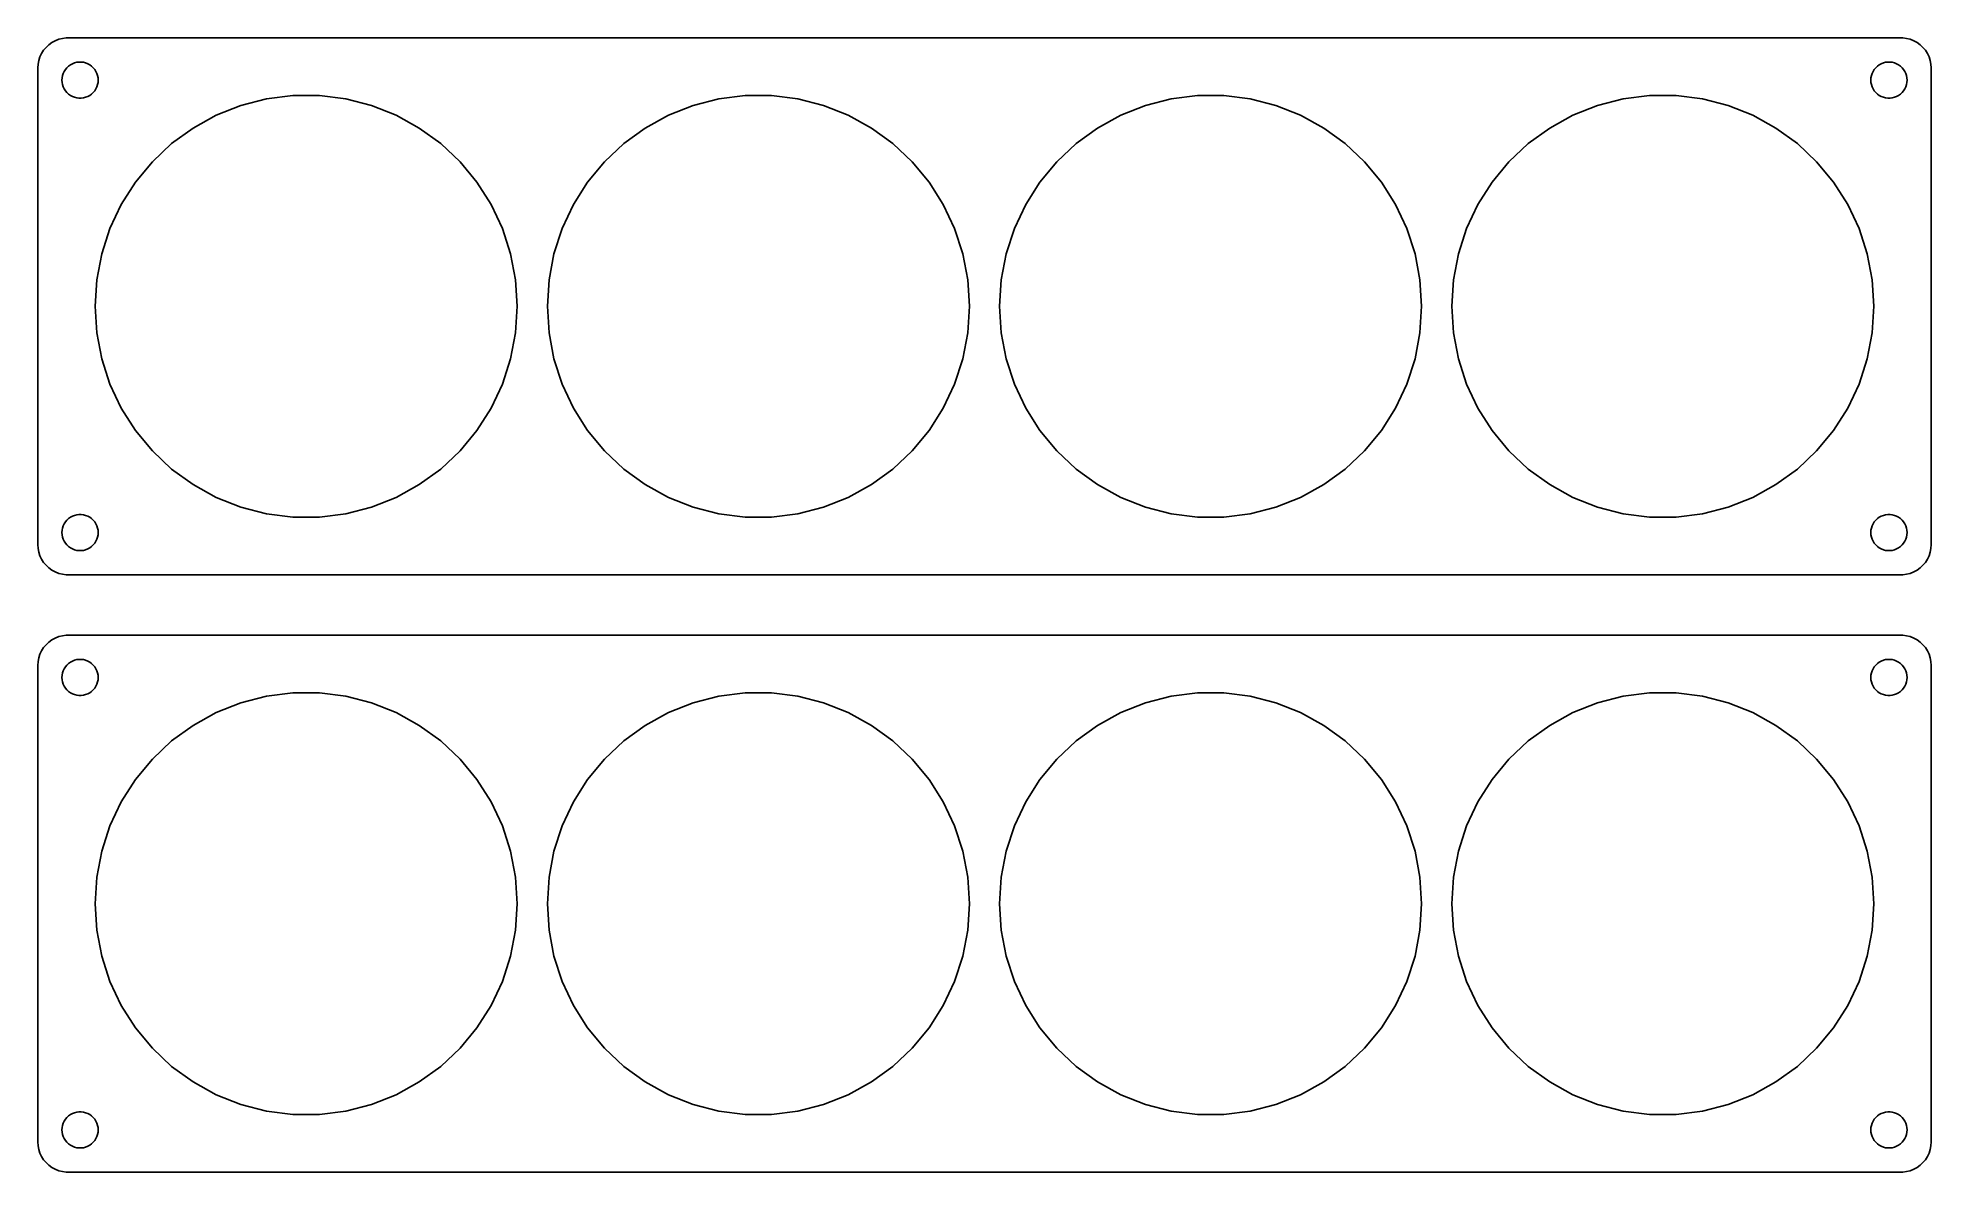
# Model space of a CAD drawing. Header units: metres. Extents: x -157 to 157, y 55 to 242.
import ezdxf

# ---------------------------------------------------------------- set-up
doc = ezdxf.new("R2010")
doc.units = ezdxf.units.M

msp = doc.modelspace()

# ---------------------------------------------------------------- linework, layer by layer
for p, q in [((-154.129, 242.024), (-154.679, 241.722)), ((-153.545, 242.255), (-154.129, 242.024)), ((-152.937, 242.411), (-153.545, 242.255)), ((-152.314, 242.49), (-152.937, 242.411)), ((152.314, 242.49), (-152.314, 242.49)), ((152.937, 242.411), (152.314, 242.49)), ((153.545, 242.255), (152.937, 242.411)), ((154.129, 242.024), (153.545, 242.255)), ((154.679, 241.722), (154.129, 242.024)), ((-156.843, 238.743), (-156.961, 238.127)), ((-156.649, 239.341), (-156.843, 238.743)), ((-156.382, 239.909), (-156.649, 239.341)), ((-156.045, 240.439), (-156.382, 239.909)), ((-155.645, 240.923), (-156.045, 240.439)), ((-155.187, 241.353), (-155.645, 240.923)), ((-154.679, 241.722), (-155.187, 241.353)), ((155.187, 241.353), (154.679, 241.722)), ((155.645, 240.923), (155.187, 241.353)), ((156.045, 240.439), (155.645, 240.923)), ((156.382, 239.909), (156.045, 240.439)), ((156.649, 239.341), (156.382, 239.909)), ((156.843, 238.743), (156.649, 239.341)), ((156.961, 238.127), (156.843, 238.743)), ((-156.961, 238.127), (-157, 237.5)), ((-157, 237.5), (-157, 158.5)), ((-153, 235.5), (-152.976, 235.876)), ((-152.976, 235.124), (-153, 235.5)), ((-152.976, 235.876), (-152.906, 236.246)), ((-152.906, 236.246), (-152.789, 236.604)), ((-152.789, 236.604), (-152.629, 236.945)), ((-152.629, 236.945), (-152.427, 237.263)), ((-152.427, 237.263), (-152.187, 237.554)), ((-152.187, 237.554), (-151.912, 237.812)), ((-151.912, 237.812), (-151.607, 238.033)), ((-151.607, 238.033), (-151.277, 238.214)), ((-151.277, 238.214), (-150.927, 238.353)), ((-150.927, 238.353), (-150.562, 238.447)), ((-150.562, 238.447), (-150.188, 238.494)), ((-150.188, 238.494), (-149.812, 238.494)), ((-149.812, 238.494), (-149.438, 238.447)), ((-149.438, 238.447), (-149.073, 238.353)), ((-149.073, 238.353), (-148.723, 238.214)), ((-148.723, 238.214), (-148.393, 238.033)), ((-148.393, 238.033), (-148.088, 237.812)), ((-148.088, 237.812), (-147.813, 237.554)), ((-147.813, 237.554), (-147.573, 237.263)), ((-147.573, 237.263), (-147.371, 236.945)), ((-147.371, 236.945), (-147.211, 236.604)), ((-147.211, 236.604), (-147.094, 236.246)), ((-147.094, 236.246), (-147.024, 235.876)), ((-147.024, 235.876), (-147, 235.5)), ((-147, 235.5), (-147.024, 235.124)), ((147, 235.5), (147.024, 235.876)), ((147.024, 235.124), (147, 235.5)), ((147.024, 235.876), (147.094, 236.246)), ((147.094, 236.246), (147.211, 236.604)), ((147.211, 236.604), (147.371, 236.945)), ((147.371, 236.945), (147.573, 237.263)), ((147.573, 237.263), (147.813, 237.554)), ((147.813, 237.554), (148.088, 237.812)), ((148.088, 237.812), (148.393, 238.033)), ((148.393, 238.033), (148.723, 238.214)), ((148.723, 238.214), (149.073, 238.353)), ((149.073, 238.353), (149.438, 238.447)), ((149.438, 238.447), (149.812, 238.494)), ((149.812, 238.494), (150.188, 238.494)), ((150.188, 238.494), (150.562, 238.447)), ((150.562, 238.447), (150.927, 238.353)), ((150.927, 238.353), (151.277, 238.214)), ((151.277, 238.214), (151.607, 238.033)), ((151.607, 238.033), (151.912, 237.812)), ((151.912, 237.812), (152.187, 237.554)), ((152.187, 237.554), (152.427, 237.263)), ((152.427, 237.263), (152.629, 236.945)), ((152.629, 236.945), (152.789, 236.604)), ((152.789, 236.604), (152.906, 236.246)), ((152.906, 236.246), (152.976, 235.876)), ((152.976, 235.876), (153, 235.5)), ((153, 235.5), (152.976, 235.124)), ((157, 237.5), (156.961, 238.127)), ((157, 158.5), (157, 237.5)), ((-152.906, 234.754), (-152.976, 235.124)), ((-152.789, 234.396), (-152.906, 234.754)), ((-152.629, 234.055), (-152.789, 234.396)), ((-152.427, 233.737), (-152.629, 234.055)), ((-152.187, 233.446), (-152.427, 233.737)), ((-151.912, 233.188), (-152.187, 233.446)), ((-151.607, 232.967), (-151.912, 233.188)), ((-151.277, 232.786), (-151.607, 232.967)), ((-150.927, 232.647), (-151.277, 232.786)), ((-150.562, 232.553), (-150.927, 232.647)), ((-150.188, 232.506), (-150.562, 232.553)), ((-149.812, 232.506), (-150.188, 232.506)), ((-149.438, 232.553), (-149.812, 232.506)), ((-149.073, 232.647), (-149.438, 232.553)), ((-148.723, 232.786), (-149.073, 232.647)), ((-148.393, 232.967), (-148.723, 232.786)), ((-148.088, 233.188), (-148.393, 232.967)), ((-147.813, 233.446), (-148.088, 233.188)), ((-147.573, 233.737), (-147.813, 233.446)), ((-147.371, 234.055), (-147.573, 233.737)), ((-147.211, 234.396), (-147.371, 234.055)), ((-147.094, 234.754), (-147.211, 234.396)), ((-147.024, 235.124), (-147.094, 234.754)), ((-123.316, 231.287), (-119.058, 232.38)), ((-119.058, 232.38), (-114.698, 232.931)), ((-114.698, 232.931), (-110.302, 232.931)), ((-110.302, 232.931), (-105.942, 232.38)), ((-105.942, 232.38), (-101.684, 231.287)), ((-48.3156, 231.287), (-44.0583, 232.38)), ((-44.0583, 232.38), (-39.6977, 232.931)), ((-39.6977, 232.931), (-35.3023, 232.931)), ((-35.3023, 232.931), (-30.9417, 232.38)), ((-30.9417, 232.38), (-26.6844, 231.287)), ((26.6844, 231.287), (30.9417, 232.38)), ((30.9417, 232.38), (35.3023, 232.931)), ((35.3023, 232.931), (39.6977, 232.931)), ((39.6977, 232.931), (44.0583, 232.38)), ((44.0583, 232.38), (48.3156, 231.287)), ((101.684, 231.287), (105.942, 232.38)), ((105.942, 232.38), (110.302, 232.931)), ((110.302, 232.931), (114.698, 232.931)), ((114.698, 232.931), (119.058, 232.38)), ((119.058, 232.38), (123.316, 231.287)), ((147.094, 234.754), (147.024, 235.124)), ((147.211, 234.396), (147.094, 234.754)), ((147.371, 234.055), (147.211, 234.396)), ((147.573, 233.737), (147.371, 234.055)), ((147.813, 233.446), (147.573, 233.737)), ((148.088, 233.188), (147.813, 233.446)), ((148.393, 232.967), (148.088, 233.188)), ((148.723, 232.786), (148.393, 232.967)), ((149.073, 232.647), (148.723, 232.786)), ((149.438, 232.553), (149.073, 232.647)), ((149.812, 232.506), (149.438, 232.553)), ((150.188, 232.506), (149.812, 232.506)), ((150.562, 232.553), (150.188, 232.506)), ((150.927, 232.647), (150.562, 232.553)), ((151.277, 232.786), (150.927, 232.647)), ((151.607, 232.967), (151.277, 232.786)), ((151.912, 233.188), (151.607, 232.967)), ((152.187, 233.446), (151.912, 233.188)), ((152.427, 233.737), (152.187, 233.446)), ((152.629, 234.055), (152.427, 233.737)), ((152.789, 234.396), (152.629, 234.055)), ((152.906, 234.754), (152.789, 234.396)), ((152.976, 235.124), (152.906, 234.754)), ((-131.254, 227.551), (-127.402, 229.669)), ((-127.402, 229.669), (-123.316, 231.287)), ((-101.684, 231.287), (-97.5977, 229.669)), ((-97.5977, 229.669), (-93.7461, 227.551)), ((-56.2539, 227.551), (-52.4023, 229.669)), ((-52.4023, 229.669), (-48.3156, 231.287)), ((-26.6844, 231.287), (-22.5977, 229.669)), ((-22.5977, 229.669), (-18.746, 227.551)), ((18.746, 227.551), (22.5977, 229.669)), ((22.5977, 229.669), (26.6844, 231.287)), ((48.3156, 231.287), (52.4023, 229.669)), ((52.4023, 229.669), (56.2539, 227.551)), ((93.7461, 227.551), (97.5977, 229.669)), ((97.5977, 229.669), (101.684, 231.287)), ((123.316, 231.287), (127.402, 229.669)), ((127.402, 229.669), (131.254, 227.551)), ((-134.81, 224.968), (-131.254, 227.551)), ((-93.7461, 227.551), (-90.1902, 224.968)), ((-59.8098, 224.968), (-56.2539, 227.551)), ((-18.746, 227.551), (-15.1902, 224.968)), ((15.1902, 224.968), (18.746, 227.551)), ((56.2539, 227.551), (59.8098, 224.968)), ((90.1902, 224.968), (93.7461, 227.551)), ((131.254, 227.551), (134.81, 224.968)), ((-138.014, 221.959), (-134.81, 224.968)), ((-90.1902, 224.968), (-86.9861, 221.959)), ((-63.0139, 221.959), (-59.8098, 224.968)), ((-15.1902, 224.968), (-11.9861, 221.959)), ((11.9861, 221.959), (15.1902, 224.968)), ((59.8098, 224.968), (63.0139, 221.959)), ((86.9861, 221.959), (90.1902, 224.968)), ((134.81, 224.968), (138.014, 221.959)), ((-140.816, 218.572), (-138.014, 221.959)), ((-86.9861, 221.959), (-84.1844, 218.572)), ((-65.8156, 218.572), (-63.0139, 221.959)), ((-11.9861, 221.959), (-9.1844, 218.572)), ((9.1844, 218.572), (11.9861, 221.959)), ((63.0139, 221.959), (65.8156, 218.572)), ((84.1844, 218.572), (86.9861, 221.959)), ((138.014, 221.959), (140.816, 218.572)), ((-143.171, 214.861), (-140.816, 218.572)), ((-84.1844, 218.572), (-81.8293, 214.861)), ((-68.1707, 214.861), (-65.8156, 218.572)), ((-9.1844, 218.572), (-6.8293, 214.861)), ((6.8293, 214.861), (9.1844, 218.572)), ((65.8156, 218.572), (68.1707, 214.861)), ((81.8293, 214.861), (84.1844, 218.572)), ((140.816, 218.572), (143.171, 214.861)), ((-145.042, 210.884), (-143.171, 214.861)), ((-81.8293, 214.861), (-79.9578, 210.884)), ((-70.0422, 210.884), (-68.1707, 214.861)), ((-6.8293, 214.861), (-4.9578, 210.884)), ((4.9578, 210.884), (6.8293, 214.861)), ((68.1707, 214.861), (70.0422, 210.884)), ((79.9578, 210.884), (81.8293, 214.861)), ((143.171, 214.861), (145.042, 210.884)), ((-146.4, 206.704), (-145.042, 210.884)), ((-79.9578, 210.884), (-78.5996, 206.704)), ((-71.4004, 206.704), (-70.0422, 210.884)), ((-4.9578, 210.884), (-3.5996, 206.704)), ((3.5996, 206.704), (4.9578, 210.884)), ((70.0422, 210.884), (71.4004, 206.704)), ((78.5996, 206.704), (79.9578, 210.884)), ((145.042, 210.884), (146.4, 206.704)), ((-147.224, 202.387), (-146.4, 206.704)), ((-78.5996, 206.704), (-77.776, 202.387)), ((-72.224, 202.387), (-71.4004, 206.704)), ((-3.5996, 206.704), (-2.776, 202.387)), ((2.776, 202.387), (3.5996, 206.704)), ((71.4004, 206.704), (72.224, 202.387)), ((77.776, 202.387), (78.5996, 206.704)), ((146.4, 206.704), (147.224, 202.387)), ((-147.5, 198), (-147.224, 202.387)), ((-77.776, 202.387), (-77.5, 198)), ((-72.5, 198), (-72.224, 202.387)), ((-2.776, 202.387), (-2.5, 198)), ((2.5, 198), (2.776, 202.387)), ((72.224, 202.387), (72.5, 198)), ((77.5, 198), (77.776, 202.387)), ((147.224, 202.387), (147.5, 198)), ((-147.224, 193.613), (-147.5, 198)), ((-77.5, 198), (-77.776, 193.613)), ((-72.224, 193.613), (-72.5, 198)), ((-2.5, 198), (-2.776, 193.613)), ((2.776, 193.613), (2.5, 198)), ((72.5, 198), (72.224, 193.613)), ((77.776, 193.613), (77.5, 198)), ((147.5, 198), (147.224, 193.613)), ((-146.4, 189.296), (-147.224, 193.613)), ((-77.776, 193.613), (-78.5996, 189.296)), ((-71.4004, 189.296), (-72.224, 193.613)), ((-2.776, 193.613), (-3.5996, 189.296)), ((3.5996, 189.296), (2.776, 193.613)), ((72.224, 193.613), (71.4004, 189.296)), ((78.5996, 189.296), (77.776, 193.613)), ((147.224, 193.613), (146.4, 189.296)), ((-145.042, 185.116), (-146.4, 189.296)), ((-78.5996, 189.296), (-79.9578, 185.116)), ((-70.0422, 185.116), (-71.4004, 189.296)), ((-3.5996, 189.296), (-4.9578, 185.116)), ((4.9578, 185.116), (3.5996, 189.296)), ((71.4004, 189.296), (70.0422, 185.116)), ((79.9578, 185.116), (78.5996, 189.296)), ((146.4, 189.296), (145.042, 185.116)), ((-143.171, 181.139), (-145.042, 185.116)), ((-79.9578, 185.116), (-81.8293, 181.139)), ((-68.1707, 181.139), (-70.0422, 185.116)), ((-4.9578, 185.116), (-6.8293, 181.139)), ((6.8293, 181.139), (4.9578, 185.116)), ((70.0422, 185.116), (68.1707, 181.139)), ((81.8293, 181.139), (79.9578, 185.116)), ((145.042, 185.116), (143.171, 181.139)), ((-140.816, 177.428), (-143.171, 181.139)), ((-81.8293, 181.139), (-84.1844, 177.428)), ((-65.8156, 177.428), (-68.1707, 181.139)), ((-6.8293, 181.139), (-9.1844, 177.428)), ((9.1844, 177.428), (6.8293, 181.139)), ((68.1707, 181.139), (65.8156, 177.428)), ((84.1844, 177.428), (81.8293, 181.139)), ((143.171, 181.139), (140.816, 177.428)), ((-138.014, 174.041), (-140.816, 177.428)), ((-84.1844, 177.428), (-86.9861, 174.041)), ((-63.0139, 174.041), (-65.8156, 177.428)), ((-9.1844, 177.428), (-11.9861, 174.041)), ((11.9861, 174.041), (9.1844, 177.428)), ((65.8156, 177.428), (63.0139, 174.041)), ((86.9861, 174.041), (84.1844, 177.428)), ((140.816, 177.428), (138.014, 174.041)), ((-134.81, 171.032), (-138.014, 174.041)), ((-86.9861, 174.041), (-90.1902, 171.032)), ((-59.8098, 171.032), (-63.0139, 174.041)), ((-11.9861, 174.041), (-15.1902, 171.032)), ((15.1902, 171.032), (11.9861, 174.041)), ((63.0139, 174.041), (59.8098, 171.032)), ((90.1902, 171.032), (86.9861, 174.041)), ((138.014, 174.041), (134.81, 171.032)), ((-131.254, 168.449), (-134.81, 171.032)), ((-90.1902, 171.032), (-93.7461, 168.449)), ((-56.2539, 168.449), (-59.8098, 171.032)), ((-15.1902, 171.032), (-18.746, 168.449)), ((18.746, 168.449), (15.1902, 171.032)), ((59.8098, 171.032), (56.2539, 168.449)), ((93.7461, 168.449), (90.1902, 171.032)), ((134.81, 171.032), (131.254, 168.449)), ((-127.402, 166.331), (-131.254, 168.449)), ((-93.7461, 168.449), (-97.5977, 166.331)), ((-52.4023, 166.331), (-56.2539, 168.449)), ((-18.746, 168.449), (-22.5977, 166.331)), ((22.5977, 166.331), (18.746, 168.449)), ((56.2539, 168.449), (52.4023, 166.331)), ((97.5977, 166.331), (93.7461, 168.449)), ((131.254, 168.449), (127.402, 166.331)), ((-151.277, 163.214), (-150.927, 163.353)), ((-150.927, 163.353), (-150.562, 163.447)), ((-150.562, 163.447), (-150.188, 163.494)), ((-150.188, 163.494), (-149.812, 163.494)), ((-149.812, 163.494), (-149.438, 163.447)), ((-149.438, 163.447), (-149.073, 163.353)), ((-149.073, 163.353), (-148.723, 163.214)), ((-123.316, 164.713), (-127.402, 166.331)), ((-119.058, 163.62), (-123.316, 164.713)), ((-114.698, 163.069), (-119.058, 163.62)), ((-105.942, 163.62), (-110.302, 163.069)), ((-101.684, 164.713), (-105.942, 163.62)), ((-97.5977, 166.331), (-101.684, 164.713)), ((-48.3156, 164.713), (-52.4023, 166.331)), ((-44.0583, 163.62), (-48.3156, 164.713)), ((-39.6977, 163.069), (-44.0583, 163.62)), ((-30.9417, 163.62), (-35.3023, 163.069)), ((-26.6844, 164.713), (-30.9417, 163.62)), ((-22.5977, 166.331), (-26.6844, 164.713)), ((26.6844, 164.713), (22.5977, 166.331)), ((30.9417, 163.62), (26.6844, 164.713)), ((35.3023, 163.069), (30.9417, 163.62)), ((44.0583, 163.62), (39.6977, 163.069)), ((48.3156, 164.713), (44.0583, 163.62)), ((52.4023, 166.331), (48.3156, 164.713)), ((101.684, 164.713), (97.5977, 166.331)), ((105.942, 163.62), (101.684, 164.713)), ((110.302, 163.069), (105.942, 163.62)), ((119.058, 163.62), (114.698, 163.069)), ((123.316, 164.713), (119.058, 163.62)), ((127.402, 166.331), (123.316, 164.713)), ((148.723, 163.214), (149.073, 163.353)), ((149.073, 163.353), (149.438, 163.447)), ((149.438, 163.447), (149.812, 163.494)), ((149.812, 163.494), (150.188, 163.494)), ((150.188, 163.494), (150.562, 163.447)), ((150.562, 163.447), (150.927, 163.353)), ((150.927, 163.353), (151.277, 163.214)), ((-153, 160.5), (-152.976, 160.876)), ((-152.976, 160.124), (-153, 160.5)), ((-152.976, 160.876), (-152.906, 161.246)), ((-152.906, 161.246), (-152.789, 161.604)), ((-152.789, 161.604), (-152.629, 161.945)), ((-152.629, 161.945), (-152.427, 162.263)), ((-152.427, 162.263), (-152.187, 162.554)), ((-152.187, 162.554), (-151.912, 162.812)), ((-151.912, 162.812), (-151.607, 163.033)), ((-151.607, 163.033), (-151.277, 163.214)), ((-148.723, 163.214), (-148.393, 163.033)), ((-148.393, 163.033), (-148.088, 162.812)), ((-148.088, 162.812), (-147.813, 162.554)), ((-147.813, 162.554), (-147.573, 162.263)), ((-147.573, 162.263), (-147.371, 161.945)), ((-147.371, 161.945), (-147.211, 161.604)), ((-147.211, 161.604), (-147.094, 161.246)), ((-147.094, 161.246), (-147.024, 160.876)), ((-147.024, 160.876), (-147, 160.5)), ((-147, 160.5), (-147.024, 160.124)), ((-110.302, 163.069), (-114.698, 163.069)), ((-35.3023, 163.069), (-39.6977, 163.069)), ((39.6977, 163.069), (35.3023, 163.069)), ((114.698, 163.069), (110.302, 163.069)), ((147, 160.5), (147.024, 160.876)), ((147.024, 160.124), (147, 160.5)), ((147.024, 160.876), (147.094, 161.246)), ((147.094, 161.246), (147.211, 161.604)), ((147.211, 161.604), (147.371, 161.945)), ((147.371, 161.945), (147.573, 162.263)), ((147.573, 162.263), (147.813, 162.554)), ((147.813, 162.554), (148.088, 162.812)), ((148.088, 162.812), (148.393, 163.033)), ((148.393, 163.033), (148.723, 163.214)), ((151.277, 163.214), (151.607, 163.033)), ((151.607, 163.033), (151.912, 162.812)), ((151.912, 162.812), (152.187, 162.554)), ((152.187, 162.554), (152.427, 162.263)), ((152.427, 162.263), (152.629, 161.945)), ((152.629, 161.945), (152.789, 161.604)), ((152.789, 161.604), (152.906, 161.246)), ((152.906, 161.246), (152.976, 160.876)), ((152.976, 160.876), (153, 160.5)), ((153, 160.5), (152.976, 160.124)), ((-157, 158.5), (-156.961, 157.873)), ((-156.961, 157.873), (-156.843, 157.257)), ((-156.843, 157.257), (-156.649, 156.659)), ((-152.906, 159.754), (-152.976, 160.124)), ((-152.789, 159.396), (-152.906, 159.754)), ((-152.629, 159.055), (-152.789, 159.396)), ((-152.427, 158.737), (-152.629, 159.055)), ((-152.187, 158.446), (-152.427, 158.737)), ((-151.912, 158.188), (-152.187, 158.446)), ((-151.607, 157.967), (-151.912, 158.188)), ((-151.277, 157.786), (-151.607, 157.967)), ((-150.927, 157.647), (-151.277, 157.786)), ((-150.562, 157.553), (-150.927, 157.647)), ((-150.188, 157.506), (-150.562, 157.553)), ((-149.812, 157.506), (-150.188, 157.506)), ((-149.438, 157.553), (-149.812, 157.506)), ((-149.073, 157.647), (-149.438, 157.553)), ((-148.723, 157.786), (-149.073, 157.647)), ((-148.393, 157.967), (-148.723, 157.786)), ((-148.088, 158.188), (-148.393, 157.967)), ((-147.813, 158.446), (-148.088, 158.188)), ((-147.573, 158.737), (-147.813, 158.446)), ((-147.371, 159.055), (-147.573, 158.737)), ((-147.211, 159.396), (-147.371, 159.055)), ((-147.094, 159.754), (-147.211, 159.396)), ((-147.024, 160.124), (-147.094, 159.754)), ((147.094, 159.754), (147.024, 160.124)), ((147.211, 159.396), (147.094, 159.754)), ((147.371, 159.055), (147.211, 159.396)), ((147.573, 158.737), (147.371, 159.055)), ((147.813, 158.446), (147.573, 158.737)), ((148.088, 158.188), (147.813, 158.446)), ((148.393, 157.967), (148.088, 158.188)), ((148.723, 157.786), (148.393, 157.967)), ((149.073, 157.647), (148.723, 157.786)), ((149.438, 157.553), (149.073, 157.647)), ((149.812, 157.506), (149.438, 157.553)), ((150.188, 157.506), (149.812, 157.506)), ((150.562, 157.553), (150.188, 157.506)), ((150.927, 157.647), (150.562, 157.553)), ((151.277, 157.786), (150.927, 157.647)), ((151.607, 157.967), (151.277, 157.786)), ((151.912, 158.188), (151.607, 157.967)), ((152.187, 158.446), (151.912, 158.188)), ((152.427, 158.737), (152.187, 158.446)), ((152.629, 159.055), (152.427, 158.737)), ((152.789, 159.396), (152.629, 159.055)), ((152.906, 159.754), (152.789, 159.396)), ((152.976, 160.124), (152.906, 159.754)), ((156.649, 156.659), (156.843, 157.257)), ((156.843, 157.257), (156.961, 157.873)), ((156.961, 157.873), (157, 158.5)), ((-156.649, 156.659), (-156.382, 156.091)), ((-156.382, 156.091), (-156.045, 155.561)), ((-156.045, 155.561), (-155.645, 155.077)), ((-155.645, 155.077), (-155.187, 154.647)), ((-155.187, 154.647), (-154.679, 154.278)), ((-154.679, 154.278), (-154.129, 153.976)), ((-154.129, 153.976), (-153.545, 153.745)), ((153.545, 153.745), (154.129, 153.976)), ((154.129, 153.976), (154.679, 154.278)), ((154.679, 154.278), (155.187, 154.647)), ((155.187, 154.647), (155.645, 155.077)), ((155.645, 155.077), (156.045, 155.561)), ((156.045, 155.561), (156.382, 156.091)), ((156.382, 156.091), (156.649, 156.659)), ((-153.545, 153.745), (-152.937, 153.589)), ((-152.937, 153.589), (-152.314, 153.51)), ((-152.314, 153.51), (152.314, 153.51)), ((152.314, 153.51), (152.937, 153.589)), ((152.937, 153.589), (153.545, 153.745)), ((-156.045, 141.439), (-156.382, 140.909)), ((-155.645, 141.923), (-156.045, 141.439)), ((-155.187, 142.353), (-155.645, 141.923)), ((-154.679, 142.722), (-155.187, 142.353)), ((-154.129, 143.024), (-154.679, 142.722)), ((-153.545, 143.255), (-154.129, 143.024)), ((-152.937, 143.411), (-153.545, 143.255)), ((-152.314, 143.49), (-152.937, 143.411)), ((152.314, 143.49), (-152.314, 143.49)), ((152.937, 143.411), (152.314, 143.49)), ((153.545, 143.255), (152.937, 143.411)), ((154.129, 143.024), (153.545, 143.255)), ((154.679, 142.722), (154.129, 143.024)), ((155.187, 142.353), (154.679, 142.722)), ((155.645, 141.923), (155.187, 142.353)), ((156.045, 141.439), (155.645, 141.923)), ((156.382, 140.909), (156.045, 141.439)), ((-156.961, 139.127), (-157, 138.5)), ((-157, 138.5), (-157, 59.5)), ((-156.843, 139.743), (-156.961, 139.127)), ((-156.649, 140.341), (-156.843, 139.743)), ((-156.382, 140.909), (-156.649, 140.341)), ((-152.629, 137.945), (-152.427, 138.263)), ((-152.427, 138.263), (-152.187, 138.554)), ((-152.187, 138.554), (-151.912, 138.812)), ((-151.912, 138.812), (-151.607, 139.033)), ((-151.607, 139.033), (-151.277, 139.214)), ((-151.277, 139.214), (-150.927, 139.353)), ((-150.927, 139.353), (-150.562, 139.447)), ((-150.562, 139.447), (-150.188, 139.494)), ((-150.188, 139.494), (-149.812, 139.494)), ((-149.812, 139.494), (-149.438, 139.447)), ((-149.438, 139.447), (-149.073, 139.353)), ((-149.073, 139.353), (-148.723, 139.214)), ((-148.723, 139.214), (-148.393, 139.033)), ((-148.393, 139.033), (-148.088, 138.812)), ((-148.088, 138.812), (-147.813, 138.554)), ((-147.813, 138.554), (-147.573, 138.263)), ((-147.573, 138.263), (-147.371, 137.945)), ((147.371, 137.945), (147.573, 138.263)), ((147.573, 138.263), (147.813, 138.554)), ((147.813, 138.554), (148.088, 138.812)), ((148.088, 138.812), (148.393, 139.033)), ((148.393, 139.033), (148.723, 139.214)), ((148.723, 139.214), (149.073, 139.353)), ((149.073, 139.353), (149.438, 139.447)), ((149.438, 139.447), (149.812, 139.494)), ((149.812, 139.494), (150.188, 139.494)), ((150.188, 139.494), (150.562, 139.447)), ((150.562, 139.447), (150.927, 139.353)), ((150.927, 139.353), (151.277, 139.214)), ((151.277, 139.214), (151.607, 139.033)), ((151.607, 139.033), (151.912, 138.812)), ((151.912, 138.812), (152.187, 138.554)), ((152.187, 138.554), (152.427, 138.263)), ((152.427, 138.263), (152.629, 137.945)), ((156.649, 140.341), (156.382, 140.909)), ((156.843, 139.743), (156.649, 140.341)), ((156.961, 139.127), (156.843, 139.743)), ((157, 138.5), (156.961, 139.127)), ((157, 59.5), (157, 138.5)), ((-153, 136.5), (-152.976, 136.876)), ((-152.976, 136.124), (-153, 136.5)), ((-152.976, 136.876), (-152.906, 137.246)), ((-152.906, 135.754), (-152.976, 136.124)), ((-152.906, 137.246), (-152.789, 137.604)), ((-152.789, 135.396), (-152.906, 135.754)), ((-152.789, 137.604), (-152.629, 137.945)), ((-152.629, 135.055), (-152.789, 135.396)), ((-152.427, 134.737), (-152.629, 135.055)), ((-147.371, 135.055), (-147.573, 134.737)), ((-147.371, 137.945), (-147.211, 137.604)), ((-147.211, 135.396), (-147.371, 135.055)), ((-147.211, 137.604), (-147.094, 137.246)), ((-147.094, 135.754), (-147.211, 135.396)), ((-147.094, 137.246), (-147.024, 136.876)), ((-147.024, 136.124), (-147.094, 135.754)), ((-147.024, 136.876), (-147, 136.5)), ((-147, 136.5), (-147.024, 136.124)), ((147, 136.5), (147.024, 136.876)), ((147.024, 136.124), (147, 136.5)), ((147.024, 136.876), (147.094, 137.246)), ((147.094, 135.754), (147.024, 136.124)), ((147.094, 137.246), (147.211, 137.604)), ((147.211, 135.396), (147.094, 135.754)), ((147.211, 137.604), (147.371, 137.945)), ((147.371, 135.055), (147.211, 135.396)), ((147.573, 134.737), (147.371, 135.055)), ((152.629, 135.055), (152.427, 134.737)), ((152.629, 137.945), (152.789, 137.604)), ((152.789, 135.396), (152.629, 135.055)), ((152.789, 137.604), (152.906, 137.246)), ((152.906, 135.754), (152.789, 135.396)), ((152.906, 137.246), (152.976, 136.876)), ((152.976, 136.124), (152.906, 135.754)), ((152.976, 136.876), (153, 136.5)), ((153, 136.5), (152.976, 136.124)), ((-152.187, 134.446), (-152.427, 134.737)), ((-151.912, 134.188), (-152.187, 134.446)), ((-151.607, 133.967), (-151.912, 134.188)), ((-151.277, 133.786), (-151.607, 133.967)), ((-150.927, 133.647), (-151.277, 133.786)), ((-150.562, 133.553), (-150.927, 133.647)), ((-150.188, 133.506), (-150.562, 133.553)), ((-149.812, 133.506), (-150.188, 133.506)), ((-149.438, 133.553), (-149.812, 133.506)), ((-149.073, 133.647), (-149.438, 133.553)), ((-148.723, 133.786), (-149.073, 133.647)), ((-148.393, 133.967), (-148.723, 133.786)), ((-148.088, 134.188), (-148.393, 133.967)), ((-147.813, 134.446), (-148.088, 134.188)), ((-147.573, 134.737), (-147.813, 134.446)), ((-127.402, 130.669), (-123.316, 132.287)), ((-123.316, 132.287), (-119.058, 133.38)), ((-119.058, 133.38), (-114.698, 133.931)), ((-114.698, 133.931), (-110.302, 133.931)), ((-110.302, 133.931), (-105.942, 133.38)), ((-105.942, 133.38), (-101.684, 132.287)), ((-101.684, 132.287), (-97.5977, 130.669)), ((-52.4023, 130.669), (-48.3156, 132.287)), ((-48.3156, 132.287), (-44.0583, 133.38)), ((-44.0583, 133.38), (-39.6977, 133.931)), ((-39.6977, 133.931), (-35.3023, 133.931)), ((-35.3023, 133.931), (-30.9417, 133.38)), ((-30.9417, 133.38), (-26.6844, 132.287)), ((-26.6844, 132.287), (-22.5977, 130.669)), ((22.5977, 130.669), (26.6844, 132.287)), ((26.6844, 132.287), (30.9417, 133.38)), ((30.9417, 133.38), (35.3023, 133.931)), ((35.3023, 133.931), (39.6977, 133.931)), ((39.6977, 133.931), (44.0583, 133.38)), ((44.0583, 133.38), (48.3156, 132.287)), ((48.3156, 132.287), (52.4023, 130.669)), ((97.5977, 130.669), (101.684, 132.287)), ((101.684, 132.287), (105.942, 133.38)), ((105.942, 133.38), (110.302, 133.931)), ((110.302, 133.931), (114.698, 133.931)), ((114.698, 133.931), (119.058, 133.38)), ((119.058, 133.38), (123.316, 132.287)), ((123.316, 132.287), (127.402, 130.669)), ((147.813, 134.446), (147.573, 134.737)), ((148.088, 134.188), (147.813, 134.446)), ((148.393, 133.967), (148.088, 134.188)), ((148.723, 133.786), (148.393, 133.967)), ((149.073, 133.647), (148.723, 133.786)), ((149.438, 133.553), (149.073, 133.647)), ((149.812, 133.506), (149.438, 133.553)), ((150.188, 133.506), (149.812, 133.506)), ((150.562, 133.553), (150.188, 133.506)), ((150.927, 133.647), (150.562, 133.553)), ((151.277, 133.786), (150.927, 133.647)), ((151.607, 133.967), (151.277, 133.786)), ((151.912, 134.188), (151.607, 133.967)), ((152.187, 134.446), (151.912, 134.188)), ((152.427, 134.737), (152.187, 134.446)), ((-131.254, 128.551), (-127.402, 130.669)), ((-97.5977, 130.669), (-93.7461, 128.551)), ((-56.2539, 128.551), (-52.4023, 130.669)), ((-22.5977, 130.669), (-18.746, 128.551)), ((18.746, 128.551), (22.5977, 130.669)), ((52.4023, 130.669), (56.2539, 128.551)), ((93.7461, 128.551), (97.5977, 130.669)), ((127.402, 130.669), (131.254, 128.551)), ((-138.014, 122.959), (-134.81, 125.968)), ((-134.81, 125.968), (-131.254, 128.551)), ((-93.7461, 128.551), (-90.1902, 125.968)), ((-90.1902, 125.968), (-86.9861, 122.959)), ((-63.0139, 122.959), (-59.8098, 125.968)), ((-59.8098, 125.968), (-56.2539, 128.551)), ((-18.746, 128.551), (-15.1902, 125.968)), ((-15.1902, 125.968), (-11.9861, 122.959)), ((11.9861, 122.959), (15.1902, 125.968)), ((15.1902, 125.968), (18.746, 128.551)), ((56.2539, 128.551), (59.8098, 125.968)), ((59.8098, 125.968), (63.0139, 122.959)), ((86.9861, 122.959), (90.1902, 125.968)), ((90.1902, 125.968), (93.7461, 128.551)), ((131.254, 128.551), (134.81, 125.968)), ((134.81, 125.968), (138.014, 122.959)), ((-140.816, 119.572), (-138.014, 122.959)), ((-86.9861, 122.959), (-84.1844, 119.572)), ((-65.8156, 119.572), (-63.0139, 122.959)), ((-11.9861, 122.959), (-9.1844, 119.572)), ((9.1844, 119.572), (11.9861, 122.959)), ((63.0139, 122.959), (65.8156, 119.572)), ((84.1844, 119.572), (86.9861, 122.959)), ((138.014, 122.959), (140.816, 119.572)), ((-143.171, 115.861), (-140.816, 119.572)), ((-84.1844, 119.572), (-81.8293, 115.861)), ((-68.1707, 115.861), (-65.8156, 119.572)), ((-9.1844, 119.572), (-6.8293, 115.861)), ((6.8293, 115.861), (9.1844, 119.572)), ((65.8156, 119.572), (68.1707, 115.861)), ((81.8293, 115.861), (84.1844, 119.572)), ((140.816, 119.572), (143.171, 115.861)), ((-145.042, 111.884), (-143.171, 115.861)), ((-81.8293, 115.861), (-79.9578, 111.884)), ((-70.0422, 111.884), (-68.1707, 115.861)), ((-6.8293, 115.861), (-4.9578, 111.884)), ((4.9578, 111.884), (6.8293, 115.861)), ((68.1707, 115.861), (70.0422, 111.884)), ((79.9578, 111.884), (81.8293, 115.861)), ((143.171, 115.861), (145.042, 111.884)), ((-146.4, 107.704), (-145.042, 111.884)), ((-79.9578, 111.884), (-78.5996, 107.704)), ((-71.4004, 107.704), (-70.0422, 111.884)), ((-4.9578, 111.884), (-3.5996, 107.704)), ((3.5996, 107.704), (4.9578, 111.884)), ((70.0422, 111.884), (71.4004, 107.704)), ((78.5996, 107.704), (79.9578, 111.884)), ((145.042, 111.884), (146.4, 107.704)), ((-147.224, 103.387), (-146.4, 107.704)), ((-78.5996, 107.704), (-77.776, 103.387)), ((-72.224, 103.387), (-71.4004, 107.704)), ((-3.5996, 107.704), (-2.776, 103.387)), ((2.776, 103.387), (3.5996, 107.704)), ((71.4004, 107.704), (72.224, 103.387)), ((77.776, 103.387), (78.5996, 107.704)), ((146.4, 107.704), (147.224, 103.387)), ((-147.5, 99), (-147.224, 103.387)), ((-77.776, 103.387), (-77.5, 99)), ((-72.5, 99), (-72.224, 103.387)), ((-2.776, 103.387), (-2.5, 99)), ((2.5, 99), (2.776, 103.387)), ((72.224, 103.387), (72.5, 99)), ((77.5, 99), (77.776, 103.387)), ((147.224, 103.387), (147.5, 99)), ((-147.224, 94.6133), (-147.5, 99)), ((-77.5, 99), (-77.776, 94.6133)), ((-72.224, 94.6133), (-72.5, 99)), ((-2.5, 99), (-2.776, 94.6133)), ((2.776, 94.6133), (2.5, 99)), ((72.5, 99), (72.224, 94.6133)), ((77.776, 94.6133), (77.5, 99)), ((147.5, 99), (147.224, 94.6133)), ((-146.4, 90.2959), (-147.224, 94.6133)), ((-77.776, 94.6133), (-78.5996, 90.2959)), ((-71.4004, 90.2959), (-72.224, 94.6133)), ((-2.776, 94.6133), (-3.5996, 90.2959)), ((3.5996, 90.2959), (2.776, 94.6133)), ((72.224, 94.6133), (71.4004, 90.2959)), ((78.5996, 90.2959), (77.776, 94.6133)), ((147.224, 94.6133), (146.4, 90.2959)), ((-145.042, 86.1156), (-146.4, 90.2959)), ((-78.5996, 90.2959), (-79.9578, 86.1156)), ((-70.0422, 86.1156), (-71.4004, 90.2959)), ((-3.5996, 90.2959), (-4.9578, 86.1156)), ((4.9578, 86.1156), (3.5996, 90.2959)), ((71.4004, 90.2959), (70.0422, 86.1156)), ((79.9578, 86.1156), (78.5996, 90.2959)), ((146.4, 90.2959), (145.042, 86.1156)), ((-143.171, 82.1386), (-145.042, 86.1156)), ((-79.9578, 86.1156), (-81.8293, 82.1386)), ((-68.1707, 82.1386), (-70.0422, 86.1156)), ((-4.9578, 86.1156), (-6.8293, 82.1386)), ((6.8293, 82.1386), (4.9578, 86.1156)), ((70.0422, 86.1156), (68.1707, 82.1386)), ((81.8293, 82.1386), (79.9578, 86.1156)), ((145.042, 86.1156), (143.171, 82.1386)), ((-140.816, 78.4275), (-143.171, 82.1386)), ((-81.8293, 82.1386), (-84.1844, 78.4275)), ((-65.8156, 78.4275), (-68.1707, 82.1386)), ((-6.8293, 82.1386), (-9.1844, 78.4275)), ((9.1844, 78.4275), (6.8293, 82.1386)), ((68.1707, 82.1386), (65.8156, 78.4275)), ((84.1844, 78.4275), (81.8293, 82.1386)), ((143.171, 82.1386), (140.816, 78.4275)), ((-138.014, 75.0409), (-140.816, 78.4275)), ((-84.1844, 78.4275), (-86.9861, 75.0409)), ((-63.0139, 75.0409), (-65.8156, 78.4275)), ((-9.1844, 78.4275), (-11.9861, 75.0409)), ((11.9861, 75.0409), (9.1844, 78.4275)), ((65.8156, 78.4275), (63.0139, 75.0409)), ((86.9861, 75.0409), (84.1844, 78.4275)), ((140.816, 78.4275), (138.014, 75.0409)), ((-134.81, 72.032), (-138.014, 75.0409)), ((-86.9861, 75.0409), (-90.1902, 72.032)), ((-59.8098, 72.032), (-63.0139, 75.0409)), ((-11.9861, 75.0409), (-15.1902, 72.032)), ((15.1902, 72.032), (11.9861, 75.0409)), ((63.0139, 75.0409), (59.8098, 72.032)), ((90.1902, 72.032), (86.9861, 75.0409)), ((138.014, 75.0409), (134.81, 72.032)), ((-131.254, 69.4485), (-134.81, 72.032)), ((-127.402, 67.3311), (-131.254, 69.4485)), ((-93.7461, 69.4485), (-97.5977, 67.3311)), ((-90.1902, 72.032), (-93.7461, 69.4485)), ((-56.2539, 69.4485), (-59.8098, 72.032)), ((-52.4023, 67.3311), (-56.2539, 69.4485)), ((-18.746, 69.4485), (-22.5977, 67.3311)), ((-15.1902, 72.032), (-18.746, 69.4485)), ((18.746, 69.4485), (15.1902, 72.032)), ((22.5977, 67.3311), (18.746, 69.4485)), ((56.2539, 69.4485), (52.4023, 67.3311)), ((59.8098, 72.032), (56.2539, 69.4485)), ((93.7461, 69.4485), (90.1902, 72.032)), ((97.5977, 67.3311), (93.7461, 69.4485)), ((131.254, 69.4485), (127.402, 67.3311)), ((134.81, 72.032), (131.254, 69.4485)), ((-123.316, 65.713), (-127.402, 67.3311)), ((-97.5977, 67.3311), (-101.684, 65.713)), ((-48.3156, 65.713), (-52.4023, 67.3311)), ((-22.5977, 67.3311), (-26.6844, 65.713)), ((26.6844, 65.713), (22.5977, 67.3311)), ((52.4023, 67.3311), (48.3156, 65.713)), ((101.684, 65.713), (97.5977, 67.3311)), ((127.402, 67.3311), (123.316, 65.713)), ((-152.789, 62.6044), (-152.629, 62.9453)), ((-152.629, 62.9453), (-152.427, 63.2634)), ((-152.427, 63.2634), (-152.187, 63.5536)), ((-152.187, 63.5536), (-151.912, 63.8115)), ((-151.912, 63.8115), (-151.607, 64.033)), ((-151.607, 64.033), (-151.277, 64.2145)), ((-151.277, 64.2145), (-150.927, 64.3532)), ((-150.927, 64.3532), (-150.562, 64.4469)), ((-150.562, 64.4469), (-150.188, 64.4941)), ((-150.188, 64.4941), (-149.812, 64.4941)), ((-149.812, 64.4941), (-149.438, 64.4469)), ((-149.438, 64.4469), (-149.073, 64.3532)), ((-149.073, 64.3532), (-148.723, 64.2145)), ((-148.723, 64.2145), (-148.393, 64.033)), ((-148.393, 64.033), (-148.088, 63.8115)), ((-148.088, 63.8115), (-147.813, 63.5536)), ((-147.813, 63.5536), (-147.573, 63.2634)), ((-147.573, 63.2634), (-147.371, 62.9453)), ((-147.371, 62.9453), (-147.211, 62.6044)), ((-119.058, 64.6199), (-123.316, 65.713)), ((-114.698, 64.0691), (-119.058, 64.6199)), ((-110.302, 64.0691), (-114.698, 64.0691)), ((-105.942, 64.6199), (-110.302, 64.0691)), ((-101.684, 65.713), (-105.942, 64.6199)), ((-44.0583, 64.6199), (-48.3156, 65.713)), ((-39.6977, 64.0691), (-44.0583, 64.6199)), ((-35.3023, 64.0691), (-39.6977, 64.0691)), ((-30.9417, 64.6199), (-35.3023, 64.0691)), ((-26.6844, 65.713), (-30.9417, 64.6199)), ((30.9417, 64.6199), (26.6844, 65.713)), ((35.3023, 64.0691), (30.9417, 64.6199)), ((39.6977, 64.0691), (35.3023, 64.0691)), ((44.0583, 64.6199), (39.6977, 64.0691)), ((48.3156, 65.713), (44.0583, 64.6199)), ((105.942, 64.6199), (101.684, 65.713)), ((110.302, 64.0691), (105.942, 64.6199)), ((114.698, 64.0691), (110.302, 64.0691)), ((119.058, 64.6199), (114.698, 64.0691)), ((123.316, 65.713), (119.058, 64.6199)), ((147.211, 62.6044), (147.371, 62.9453)), ((147.371, 62.9453), (147.573, 63.2634)), ((147.573, 63.2634), (147.813, 63.5536)), ((147.813, 63.5536), (148.088, 63.8115)), ((148.088, 63.8115), (148.393, 64.033)), ((148.393, 64.033), (148.723, 64.2145)), ((148.723, 64.2145), (149.073, 64.3532)), ((149.073, 64.3532), (149.438, 64.4469)), ((149.438, 64.4469), (149.812, 64.4941)), ((149.812, 64.4941), (150.188, 64.4941)), ((150.188, 64.4941), (150.562, 64.4469)), ((150.562, 64.4469), (150.927, 64.3532)), ((150.927, 64.3532), (151.277, 64.2145)), ((151.277, 64.2145), (151.607, 64.033)), ((151.607, 64.033), (151.912, 63.8115)), ((151.912, 63.8115), (152.187, 63.5536)), ((152.187, 63.5536), (152.427, 63.2634)), ((152.427, 63.2634), (152.629, 62.9453)), ((152.629, 62.9453), (152.789, 62.6044)), ((-153, 61.5), (-152.976, 61.876)), ((-152.976, 61.124), (-153, 61.5)), ((-152.976, 61.876), (-152.906, 62.2461)), ((-152.906, 60.7539), (-152.976, 61.124)), ((-152.906, 62.2461), (-152.789, 62.6044)), ((-152.789, 60.3956), (-152.906, 60.7539)), ((-152.629, 60.0547), (-152.789, 60.3956)), ((-152.427, 59.7366), (-152.629, 60.0547)), ((-152.187, 59.4464), (-152.427, 59.7366)), ((-147.573, 59.7366), (-147.813, 59.4464)), ((-147.371, 60.0547), (-147.573, 59.7366)), ((-147.211, 60.3956), (-147.371, 60.0547)), ((-147.211, 62.6044), (-147.094, 62.2461)), ((-147.094, 60.7539), (-147.211, 60.3956)), ((-147.094, 62.2461), (-147.024, 61.876)), ((-147.024, 61.124), (-147.094, 60.7539)), ((-147.024, 61.876), (-147, 61.5)), ((-147, 61.5), (-147.024, 61.124)), ((147, 61.5), (147.024, 61.876)), ((147.024, 61.124), (147, 61.5)), ((147.024, 61.876), (147.094, 62.2461)), ((147.094, 60.7539), (147.024, 61.124)), ((147.094, 62.2461), (147.211, 62.6044)), ((147.211, 60.3956), (147.094, 60.7539)), ((147.371, 60.0547), (147.211, 60.3956)), ((147.573, 59.7366), (147.371, 60.0547)), ((147.813, 59.4464), (147.573, 59.7366)), ((152.427, 59.7366), (152.187, 59.4464)), ((152.629, 60.0547), (152.427, 59.7366)), ((152.789, 60.3956), (152.629, 60.0547)), ((152.789, 62.6044), (152.906, 62.2461)), ((152.906, 60.7539), (152.789, 60.3956)), ((152.906, 62.2461), (152.976, 61.876)), ((152.976, 61.124), (152.906, 60.7539)), ((152.976, 61.876), (153, 61.5)), ((153, 61.5), (152.976, 61.124)), ((-157, 59.5), (-156.961, 58.8733)), ((-156.961, 58.8733), (-156.843, 58.2566)), ((-156.843, 58.2566), (-156.649, 57.6594)), ((-156.649, 57.6594), (-156.382, 57.0912)), ((-156.382, 57.0912), (-156.045, 56.5611)), ((-156.045, 56.5611), (-155.645, 56.0773)), ((-151.912, 59.1885), (-152.187, 59.4464)), ((-151.607, 58.967), (-151.912, 59.1885)), ((-151.277, 58.7855), (-151.607, 58.967)), ((-150.927, 58.6468), (-151.277, 58.7855)), ((-150.562, 58.5531), (-150.927, 58.6468)), ((-150.188, 58.5059), (-150.562, 58.5531)), ((-149.812, 58.5059), (-150.188, 58.5059)), ((-149.438, 58.5531), (-149.812, 58.5059)), ((-149.073, 58.6468), (-149.438, 58.5531)), ((-148.723, 58.7855), (-149.073, 58.6468)), ((-148.393, 58.967), (-148.723, 58.7855)), ((-148.088, 59.1885), (-148.393, 58.967)), ((-147.813, 59.4464), (-148.088, 59.1885)), ((148.088, 59.1885), (147.813, 59.4464)), ((148.393, 58.967), (148.088, 59.1885)), ((148.723, 58.7855), (148.393, 58.967)), ((149.073, 58.6468), (148.723, 58.7855)), ((149.438, 58.5531), (149.073, 58.6468)), ((149.812, 58.5059), (149.438, 58.5531)), ((150.188, 58.5059), (149.812, 58.5059)), ((150.562, 58.5531), (150.188, 58.5059)), ((150.927, 58.6468), (150.562, 58.5531)), ((151.277, 58.7855), (150.927, 58.6468)), ((151.607, 58.967), (151.277, 58.7855)), ((151.912, 59.1885), (151.607, 58.967)), ((152.187, 59.4464), (151.912, 59.1885)), ((155.645, 56.0773), (156.045, 56.5611)), ((156.045, 56.5611), (156.382, 57.0912)), ((156.382, 57.0912), (156.649, 57.6594)), ((156.649, 57.6594), (156.843, 58.2566)), ((156.843, 58.2566), (156.961, 58.8733)), ((156.961, 58.8733), (157, 59.5)), ((-155.645, 56.0773), (-155.187, 55.6474)), ((-155.187, 55.6474), (-154.679, 55.2784)), ((-154.679, 55.2784), (-154.129, 54.9759)), ((-154.129, 54.9759), (-153.545, 54.7447)), ((-153.545, 54.7447), (-152.937, 54.5886)), ((-152.937, 54.5886), (-152.314, 54.5099)), ((-152.314, 54.5099), (152.314, 54.5099)), ((152.314, 54.5099), (152.937, 54.5886)), ((152.937, 54.5886), (153.545, 54.7447)), ((153.545, 54.7447), (154.129, 54.9759)), ((154.129, 54.9759), (154.679, 55.2784)), ((154.679, 55.2784), (155.187, 55.6474)), ((155.187, 55.6474), (155.645, 56.0773))]:
    msp.add_line(p, q)

doc.saveas('drawing.dxf')
